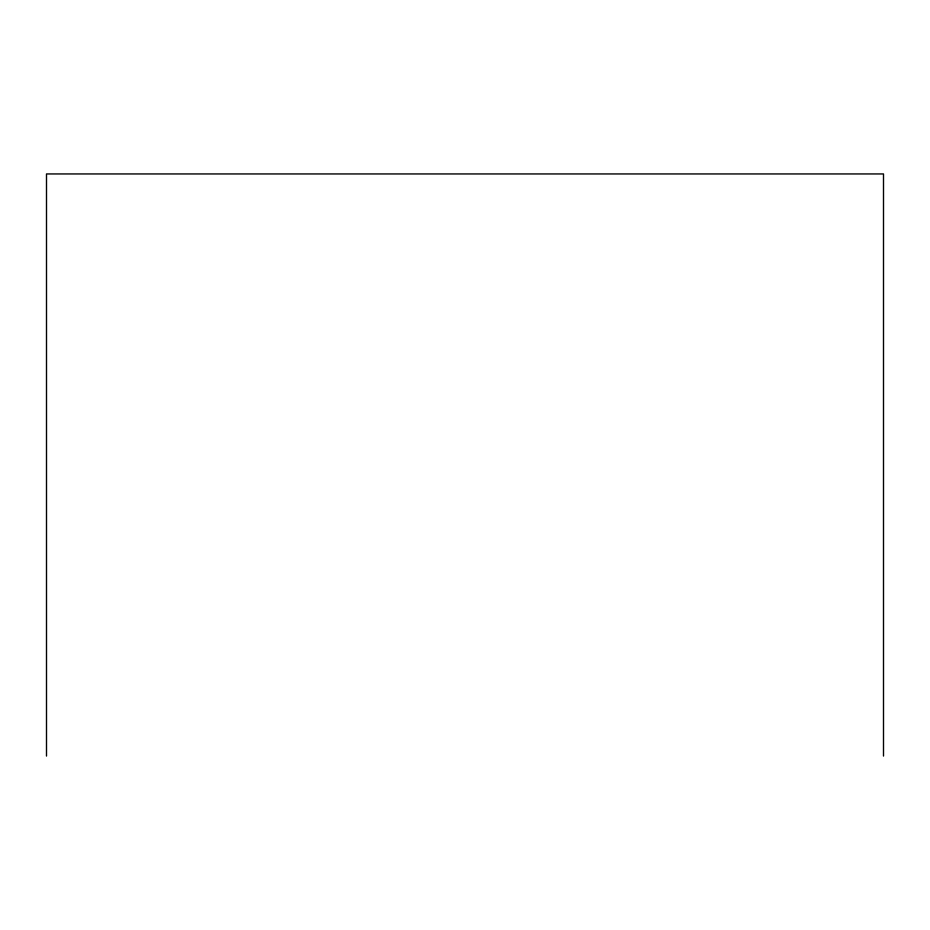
<?xml version="1.0" encoding="UTF-8"?>
<svg xmlns="http://www.w3.org/2000/svg" width="930" height="930" viewBox="0 0 930 930"><rect width="100%" height="100%" fill="white"/><g stroke="black" fill="none" stroke-linecap="round" stroke-linejoin="round"><path stroke-width="1.4" d="M883.5 756.055L883.5 173.945L46.5 173.945L46.5 756.055"/></g></svg>
